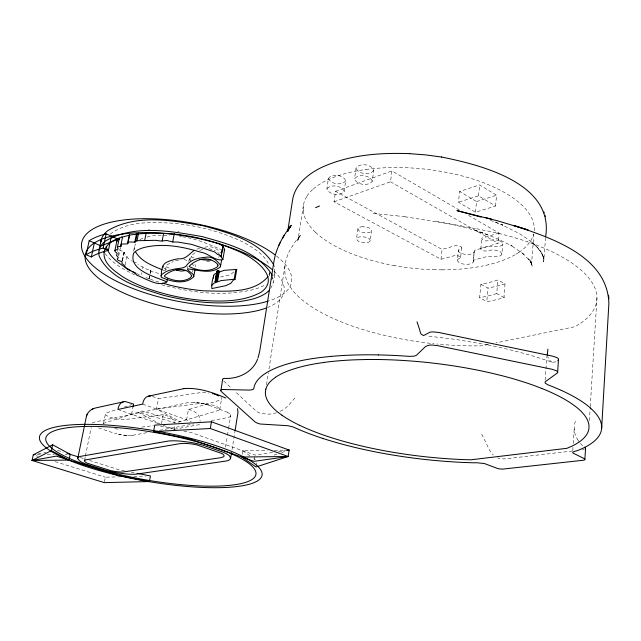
<?xml version="1.0" encoding="UTF-8"?>
<svg xmlns="http://www.w3.org/2000/svg" width="641" height="641" viewBox="0 0 641 641"><rect width="100%" height="100%" fill="white"/><g stroke="black" fill="none" stroke-linecap="round" stroke-linejoin="round"><path stroke-width="0.48" stroke-dasharray="3.21 2.4" d="M270.662 288.386C274.444 281.904 275.526 273.419 274.276 266.007M372.301 181.251C370.266 175.081 358.191 173.559 354.537 178.879C356.692 184.985 368.543 186.483 372.301 181.251L373.735 170.418C371.788 164.184 359.617 162.654 356.035 168.054L354.537 178.879M575.322 421.225C573.591 427.218 573.791 433.965 577.469 439.237M589.408 420.592L590.201 407.628M590.265 406.634L596.955 297.929L596.723 294.588A156.789 59.829 5.9 0 0 588.206 277.281A156.789 59.829 5.9 0 0 567.365 260.086L561.788 256.793A156.949 59.885 5.9 0 0 535.211 244.59L527.607 241.833M572.79 450.391L572.982 447.442M573.238 443.5L574.264 427.747M362.918 226.746A6.963 2.925 7.3 0 0 358.031 228.332L356.492 238.7C357.181 242.258 362.237 242.506 365.202 242.731A6.979 2.885 7.3 0 0 370.097 241.208L371.596 230.84C371.011 227.235 365.867 226.946 362.91 226.746M460.35 256.945L458.107 255.823A3.686 1.49 5.4 0 0 454.998 255.495L441 259.285L334.049 201.771L335.539 191.33L442.082 249.405L456.047 245.527A3.678 1.514 5.3 0 1 459.14 245.848L461.376 246.985A2.66 1.098 5.3 0 1 461.664 247.33L461.592 247.947A2.66 1.098 5.3 0 1 461.232 248.203L459.469 248.972L458.427 250.222L457.362 260.591L458.812 262.425A8.069 3.245 5.2 0 0 467.866 264.348L471.584 263.611L473.37 262.073L474.268 250.952L474.757 250.254L488.851 246.232L497.745 246.625A8.229 3.421 4.5 0 0 501.999 245.231C504.323 243.251 500.837 240.984 498.954 240.615M458.427 250.222L458.812 251.641L459.829 252.546A8.045 3.293 5.1 0 0 468.859 254.477L472.569 253.716L474.412 251.697M357.838 228.741C358.479 232.314 363.543 232.603 366.508 232.811A6.963 2.925 7.3 0 0 371.395 231.257L371.596 230.84M545.13 380.193L546.901 356.348M545.563 237.619L543.656 261.953L543.648 257.762L543.929 260.006L543.344 256.817L543.921 259.012L541.469 252.45L543.856 258.035L540.651 251.44L541.805 253.347L536.805 246.697L540.812 251.617L539.546 250.022M504.195 297.568L496.711 293.57L497.953 279.997A116.83 48.58 6.2 0 1 480.918 284.284L479.628 297.704L487.104 301.631A129.811 52.65 6.3 0 0 504.195 297.568A14.575 8.902 76.5 0 1 504.09 294.924L505.036 283.859L497.953 279.997M533.897 233.877L531.461 264.877L530.836 261.336L532.03 266.472M473.427 261.624L473.338 260.647L474.124 260.022L487.897 256.28L496.815 256.688A8.253 3.373 4.6 0 0 501.078 255.326L501.903 253.948L502.824 243.828M501.903 253.948L500.589 251.985L498.017 250.775A8.253 3.373 4.6 0 0 492.216 249.934L484.981 251.144L481.014 249.445A3.782 1.554 4.7 0 1 481.279 248.155L498.097 243.34L499.051 233.076L467.073 214.527M495.557 206.025L496.575 195.225L479.62 184.937L459.597 191.491L458.467 202.252L475.478 212.203L495.557 206.025L478.539 195.842L458.467 202.252M480.918 284.284L487.993 288.073L487.008 299.018A14.382 8.926 76.5 0 0 487.104 301.631M370.298 240.8C369.673 237.218 364.537 236.962 361.572 236.745A6.979 2.885 7.3 0 0 356.692 238.292L356.492 238.7M480.782 248.9L481.768 238.764M475.478 212.203L476.543 201.546L459.597 191.491M478.539 195.842L479.62 184.937M473.282 260.887L474.268 250.952M457.394 260.134L458.443 258.9L460.206 258.147A2.668 1.082 5.3 0 0 460.567 257.89L461.736 247.634M441 259.285L442.082 249.405M303.393 205.465L297.977 240.103L298.954 236.93L297.224 240.607L300.244 235.239L298.922 237.25L301.094 234.654L295.205 241.809L289.94 250.158A153.8 70.454 -11.7 0 0 287.953 254.357C284.836 261.929 283.659 270.526 286.054 278.474A145.499 66.424 -15.4 0 0 288.45 284.219L292.681 290.485A156.949 59.885 5.9 0 0 305.741 302.704L309.851 305.613A156.957 59.885 5.9 0 0 329.178 316.566L334.666 319.098A156.757 59.805 5.9 0 0 365.322 330.291A156.765 59.805 5.9 0 0 400.008 338.72L407.267 340.042A156.949 59.885 5.9 0 0 434.069 343.736M334.049 201.771L390.521 181.788L391.899 170.915L459.301 210.016M344.201 191.355L345.691 180.746C343.584 174.849 331.894 173.158 328.408 178.43L326.862 189.031C329.162 194.8 340.555 196.458 344.201 191.355C342.014 185.529 330.411 183.847 326.862 189.031M254.381 459.549L254.798 456.873M266.52 384.768L268.355 372.934M268.964 368.992L285.133 264.493M256.128 466.103L256.672 462.586M269.236 275.894L269.965 271.311L269.028 275.069M242.186 454.333L242.755 450.743L267.433 450.375M232.01 449.67L234.846 432.17M225.536 447.106L227.307 436.305M227.467 435.319L228.428 429.43M228.597 428.444L230.688 415.68A16.329 4.367 9.3 0 1 230.536 416.081M219.767 409.575L221.57 398.83M186.595 419.871L188.414 409.583L219.615 400.288A12.9 3.598 9.5 0 0 220.985 397.444M163.223 425.36L174.336 429.262L174.729 425.392M161.54 423.805L163.215 414.663C167.886 415.68 173.382 417.956 174.408 423.22M192.356 272.193L192.685 270.39M187.637 267.93L187.973 266.103M188.815 261.536L189.319 258.796L191.531 258.74M190.505 259.669L191.491 255.406L195.361 252.514M103.473 423.869A11.859 2.893 10.3 0 1 103.642 423.308L141.933 410.993L180.297 421.666L156.492 409.046L158.431 398.606L199.736 392.765A12.9 3.598 9.5 0 1 208.597 393.013M165.466 270.39L166.315 265.911L167.181 264.757L173.278 261.48M131.573 414.246L133.016 406.787M149 278.899L149.946 274.028M150.098 273.603L150.707 270.133C145.9 270.157 143.344 266.303 138.953 265.542M149.145 279.075L150.09 274.204M150.282 273.234L150.707 270.133M104.467 481.72L105.356 477.2L120.059 476.8M141.509 274.644L141.893 272.689M142.663 268.779L143.047 266.824M103.497 423.581L105.453 413.782M133.48 251.136L135.379 243.9M121.99 260.831L124.21 252.105L120.788 250.591A4.407 1.635 11.9 0 1 119.603 249.742M122.319 260.847L124.162 251.793M122.543 260.262L124.21 252.105M84.644 459.797L85.237 456.857M85.437 455.879L91.198 427.491M125.195 264.845L126.966 256.456L123.657 252.69M117.591 251.568L117.968 249.734M118 255.286L119.122 249.83M118.737 255.847L120.42 247.642L119.699 248.428A4.407 1.635 11.9 0 0 119.306 248.916M345.691 180.746C342.11 185.922 330.628 184.263 328.408 178.43M274.813 272.449L273.395 276.864L271.071 279.989M373.735 170.418C370.041 175.73 358.103 174.224 356.035 168.054M126.966 256.456L127.086 257.482L131.397 260.31M150.851 270.31L150.98 271.111L152.061 271.728L160.587 273.907M294.932 397.965L288.706 405.088A25.88 22.988 -45.2 0 1 282.32 410.2L279.885 411.498M233.701 271.992L230.464 274.765L218.645 277.457M218.381 257.418L219.446 256.384M110.284 234.085C128.264 220.736 152.366 222.042 173.583 223.292C197.612 225.576 221.385 231.657 243.171 242.13C253.339 247.779 264.404 254.261 269.236 265.39M579.095 324.258L575.137 326.646L496.134 342.847M556.067 361.804L552.149 362.293C530.828 354.737 508.866 349.113 486.695 344.674L487.689 344.866L455.991 339.45L426.521 335.884M335.539 191.33L391.899 170.915M196.803 249.253L199.639 248.267M199.68 250.423L203.429 249.141M273.995 455.118L276.832 454.173M281.567 452.586L287.256 450.687M106.743 412.812L116.91 409.487M124.298 407.075L131.693 404.655M476.543 201.546L496.575 195.225M276.503 412.812L269.516 414.182L261.953 413.637A7.299 2.003 8.7 0 1 259.204 412.884L256.825 411.626L234.662 391.162M499.051 233.076L482.272 238.011A3.766 1.578 4.7 0 0 481.992 239.317L485.95 241.032L493.161 239.774A8.229 3.421 4.5 0 1 498.962 240.623M147.005 237.01L154.665 235.519L169.488 235.223M175.442 260.839L180.914 259.629M488.33 344.449L481.503 345.852L474.156 345.9A156.949 59.885 5.9 0 1 444.357 344.674L436.906 344.009M146.805 432.691L132.655 435.319M159.545 430.311L193.846 423.909M211.482 420.616L227.643 417.595A16.025 4.287 9.3 0 0 229.526 416.954A16.249 4.343 9.3 0 0 230.247 416.458A15.881 4.247 9.3 0 0 229.991 414.126A16.321 4.367 9.3 0 0 229.462 413.613A15.881 4.247 9.3 0 0 228.781 413.125A16.249 4.343 9.3 0 0 227.507 412.387M38.14 453.956L45.928 452.514M174.336 429.262L199.688 424.574L197.821 423.901M582.389 449.83L583.27 449.694A7.684 2.059 4.8 0 0 584.015 449.525M272.601 452.498L255.078 455.086L191.531 432.675L183.791 431.081M278.442 451.633L287.2 450.343M156.492 409.046L200.945 403.349A12.924 3.493 9.4 0 1 205.873 403.694M163.215 414.663L125.876 419.446A11.842 2.973 10.4 0 1 112.872 418.068L111.927 417.796A11.818 3.229 9.5 0 1 109.355 416.906L108.609 416.594A11.842 2.973 10.4 0 1 106.71 412.804M141.693 427.082L153.503 425.656M572.493 450.992L505.292 458.852A7.187 1.867 5.8 0 1 500.156 458.579L497.496 457.962M204.695 247.266C210.865 245.455 217.123 248.035 220.704 253.051M120.997 236.217L122.086 236.144M209.815 261.199L205.32 261.224M133.785 476.423L145.547 476.103M274.34 450.27L284.211 450.126M37.266 454.806L40.263 454.765M47.25 454.661L54.237 454.565M65.214 454.405L67.209 454.381M177.741 231.529L179.127 231.569M148.159 229.903L149.714 229.951M373.102 213.477L396.154 215.672M404.92 216.754L461.288 225.792M205.873 403.694L212.203 404.96A12.9 3.485 9.4 0 1 217.219 406.835L219.671 408.846A12.924 3.493 9.4 0 1 219.358 410.208L175.698 422.98L138.095 412.203L161.372 424.711M114.675 428.637L116.999 429.005A11.859 2.893 10.3 0 0 120.316 429.302M435.96 221.345C454.309 224.414 472.449 228.917 489.852 235.503M183.871 259.276L188.334 261.103M179.616 236.297L181.467 236.649M182.397 236.817C196.138 238.612 208.806 244.333 221.409 249.702M124.61 470.879L118.873 469.741L89.652 460.494M131.309 472.193L134.177 472.762M476.608 228.725L494.219 232.379A156.957 59.885 5.9 0 1 527.631 241.825M160.571 426.305L176.051 429.486M208.886 248.572L213.902 250.158A17.804 6.811 10.5 0 1 215.288 250.871M161.66 284.772C191.395 292.665 223.34 296.935 253.612 289.508A85.373 32.17 10.6 0 0 266.167 284.219M133.264 261.8L137.038 263.026L138.28 264.957M36.12 455.743L38.019 456.328M55.086 461.624L105.356 477.2M57.602 450.351L63.259 452.137M80.229 457.506L83.995 458.7M150.475 279.316L158.768 282.064M482.913 232.979L476.151 230.72L495.637 237.907L512.175 246.088L510.484 245.102L524.034 254.373L522.239 252.915L529.947 260.775L528.513 258.756L532.206 264.949L529.434 259.677L530.596 261.857M98.586 427.916L113.641 432.979A14.687 3.534 10.2 0 0 116.902 433.885M117.944 409.463L158.575 423.725M163.151 270.101L165.009 270.766M142.711 404.094L191.274 421.546M209.006 405.32L225.392 411.426A16.025 4.287 9.3 0 1 227.515 412.403M194.063 257.986L191.763 256.993L191.178 255.999M152.326 396.37L158.431 398.606M188.414 409.583C194.367 410.336 200.401 414.751 200.096 421.233M490.445 220.296L502.704 225.119L502.007 224.831L519.899 233.893L528.416 239.542L536.245 246.168L531.237 241.625L538.095 248.267M148.864 278.715L143.84 276.76M166.62 269.396L164.08 268.355M495.269 222.05L502.704 225.119M552.149 362.293L549.337 360.138L547.582 356.516M169.112 268.194L166.732 266.896L166.315 265.911M136.773 273.611L139.353 274.869M134.682 274.909C123.841 269.484 112.528 263.555 105.148 253.62M390.521 181.788L498.097 243.34M242.755 450.743L249.854 455.783M253.788 458.579L255.366 459.701M131.838 260.999L132.383 261.44M191.218 261.256L189.432 259.789L189.319 258.796M223.773 381.115L231.032 387.813M582.669 445.679L581.275 444.357A26.401 15.352 80.2 0 1 577.469 439.237M219.783 254.966L218.757 253.395A17.804 6.811 10.5 0 0 217.171 252.057M192.14 263.595L193.51 265.871M481.744 434.133L489.564 450.246A24.775 15.584 80.8 0 0 493.314 455.022M531.333 263.491L530.187 260.47L532.19 265.775L530.836 261.336M194.952 264.38L195.545 266.792M272.665 276.175L273.226 282.513M134.402 246.553L134.666 249.67M460.719 257.586L460.639 257.265A2.668 1.082 5.3 0 0 460.35 256.977M596.955 297.929A156.949 59.885 5.9 0 1 593.245 310.597L591.218 313.545A156.949 59.885 5.9 0 1 579.103 324.258M461.159 225.928A148.015 14.535 10.2 0 1 476.319 228.829M396.298 215.769A155.066 23.677 10.2 0 1 405.048 216.842M505.036 283.859A128.569 53.499 6.2 0 1 487.993 288.073M315.5 232.29A116.269 50.022 6.1 0 1 306.759 221.417A115.268 49.581 6.1 0 1 305.204 218.252A116.622 50.174 6.1 0 1 303.674 213.437M315.524 232.314A115.236 49.557 6.1 0 0 318.881 235.295A116.654 50.19 6.1 0 0 324.594 239.63A116.269 50.022 6.1 0 0 351.34 253.604A116.662 50.206 6.1 0 0 359.962 256.793A115.22 49.541 6.1 0 0 365.931 258.74A116.333 50.054 6.1 0 0 388.117 264.413M303.69 213.485A115.268 49.581 6.1 0 1 303.233 210.288M306.991 196.114A116.622 50.174 6.1 0 1 310.404 191.723M303.217 210.232A116.133 49.958 6.1 0 1 303.69 203.886A116.566 50.142 6.1 0 1 305.3 199.231A115.284 49.605 6.1 0 1 306.975 196.218M310.356 191.867A115.284 49.605 6.1 0 1 313.225 189.071M365.915 169.48A115.324 49.637 6.1 0 1 376.812 168.303A116.582 50.134 6.1 0 1 388.23 167.654A115.34 49.645 6.1 0 1 396.034 167.525A116.085 49.942 6.1 0 1 432.154 170.025A116.582 50.134 6.1 0 1 444.101 171.948A115.34 49.645 6.1 0 1 451.905 173.511A116.133 49.958 6.1 0 1 467.017 177.253A116.085 49.942 6.1 0 1 484.42 183.11A116.566 50.134 6.1 0 1 493.907 187.116A116.245 50.006 6.1 0 1 520.845 204.086M313.257 189.031A116.309 50.03 6.1 0 1 326.998 180.209A115.316 49.629 6.1 0 1 331.926 178.038A116.59 50.142 6.1 0 1 337.278 176.027A115.324 49.629 6.1 0 1 343.015 174.216M343.087 174.192A116.309 50.03 6.1 0 1 365.979 169.456M520.869 204.11A116.574 50.142 6.1 0 1 525.804 209.142A116.085 49.942 6.1 0 1 533.857 224.374A115.292 49.597 6.1 0 1 534.225 227.667M518.898 252.362A116.63 50.182 6.1 0 0 523.857 248.604A115.268 49.573 6.1 0 0 526.654 245.936A116.309 50.038 6.1 0 0 533.104 235.672A115.308 49.597 6.1 0 0 533.568 234.109M534.282 227.563A116.63 50.182 6.1 0 1 534.193 230.824M518.954 252.322A115.268 49.573 6.1 0 1 515.188 254.645M442.106 269.837A115.228 49.541 6.1 0 1 435.391 269.765M442.002 269.845A116.646 50.206 6.1 0 0 451.953 269.613A115.228 49.541 6.1 0 0 461.664 268.98A116.325 50.046 6.1 0 0 482.961 265.959M515.14 254.685A116.325 50.046 6.1 0 1 499.323 261.616A115.244 49.557 6.1 0 1 494.147 263.227A116.638 50.198 6.1 0 1 488.698 264.669M488.795 264.645A115.244 49.557 6.1 0 1 483.13 265.911M435.287 269.773A116.141 49.966 6.1 0 1 421.722 269.1A116.59 50.174 6.1 0 1 411.522 268.13A115.22 49.533 6.1 0 1 404.767 267.281A116.59 50.174 6.1 0 1 394.648 265.67M394.824 265.695A115.22 49.533 6.1 0 1 388.23 264.429M496.711 293.57A117.327 47.546 6.3 0 1 479.628 297.704M132.655 435.319A14.687 3.534 10.2 0 1 130.732 435.503A14.895 3.59 10.2 0 1 116.726 433.869M126.525 435.431A14.535 3.501 10.2 0 1 119.002 434.366M129.033 435.535A14.551 3.501 10.2 0 1 127.815 435.503M92.232 423.084A15.039 3.638 10.4 0 1 92.785 422.659A14.831 3.59 10.4 0 1 93.995 422.211L187.452 402.732A16.185 4.359 9.5 0 1 190.353 402.436A16.41 4.423 9.5 0 1 192.388 402.412A16.041 4.319 9.5 0 1 200.777 403.237M206.194 404.447A16.185 4.359 9.5 0 1 208.942 405.312M193.838 402.452A16.482 4.439 9.5 0 1 195.353 402.548M196.899 402.684A16.41 4.423 9.5 0 1 199.279 402.989M204.078 403.894A16.41 4.423 9.5 0 1 206.33 404.471M230.383 414.567A16.249 4.343 9.3 0 1 230.68 415.256M200.865 403.245A16.482 4.439 9.5 0 1 202.452 403.55A16.041 4.327 9.5 0 1 204.006 403.886M276.471 256.007A106.759 39.758 10.7 0 1 269.236 300.781M273.891 271.111A101.102 36.833 10.6 0 1 267.481 307.52M139.978 239.63A49.653 18.749 10.8 0 1 143.384 238.107"/><path stroke-width="0.96" d="M601.651 428.284L608.87 303.65C607.748 256.184 550.899 237.819 513.737 225.456L528.168 230.023L497.2 220.712L456.929 210.609L481.119 217.107M230.592 458.411L229.662 456.096A29.206 6.883 9.3 0 0 223.164 452.209L203.117 445.239A29.446 6.987 9.4 0 0 189.76 442.266L180.546 441.128A29.446 6.987 9.4 0 0 168.663 440.992L80.037 456.448A27.186 5.849 10.1 0 0 77.841 458.812L79.652 460.935A27.186 5.849 10.1 0 0 86.719 464.388L105.813 470.382A26.962 5.777 10 0 0 117.736 472.914L125.756 473.923A26.962 5.777 10 0 0 136.004 474.196L226.786 460.927A29.206 6.883 9.3 0 0 230.592 458.411L231.537 452.586M584.856 459.445L585.553 448.5L584.656 447.202M561.276 390.393A175.057 50.559 6.6 0 0 547.646 384.704L545.122 383.038L545.211 381.772L557.622 372.806L558.479 358.952A9.383 3.109 4.4 0 0 556.997 357.622L552.903 356.22L438.708 332.463L433.428 331.918A9.383 3.245 6.1 0 0 429.903 332.222L423.573 335.58L421.217 334.201A33.108 8.189 -77.8 0 1 419.727 329.939L417.027 321.83M545.643 236.649C554.249 182.957 480.165 164.833 441.561 157.029L441.417 157.013M217.283 272.745L214.182 274.308C212.588 278.715 211.41 283.795 211.826 288.578L225.736 285.678L230.848 283.29L233.292 280.149L235.031 279.42L236.729 269.42L224.278 270.318L218.934 272.169M213.485 275.566L213.493 278.122M166.876 281.864C161.396 285.373 154.024 282.977 148.768 280.413C145.491 279.468 140.956 276.535 137.014 275.326C134.145 271.327 128.681 270.879 125.083 267.361L124.819 265.719L121.91 263.523L122.135 261.76L118.745 260.567A4.423 1.611 11.8 0 1 117.64 258.443L118.369 257.666L116.494 255.334L117.207 253.403L115.059 251.52L114.883 250.591L118.12 248.916L117.367 247.418L117.808 246.809L121.285 246.256L121.021 244.646L121.622 244.101L127.615 243.86L127.783 242.506L128.673 241.986L134.81 242.106L137.014 240.72L155.707 240.319L160.811 241.04L166.852 240.487L172.709 241.986L177.845 242.05L191.635 244.397L214.839 252.041L217.283 254.197L220.72 255.871L222.828 259.669C215.16 261.384 208.133 252.995 200.561 252.177C182.509 246.561 162.782 242.915 144.081 247.506A49.806 18.421 10.7 0 0 133.665 253.163C128 270.278 155.651 276.848 166.876 281.864L167.429 278.939M558.615 359.401L557.87 360.651M288.21 456.488L241.761 457.033L255.991 466.977L288.21 456.488L289.147 450.054L211.458 421.802L154.761 425.111L153.568 431.593L190.401 439.133L254.108 461.336L288.21 456.488L210.328 428.508L153.568 431.593M287.737 231.217L292.6 199.808C295.052 184.464 308.337 173.807 321.59 167.453C349 154.793 379.977 152.518 409.775 153.672M234.999 431.201L237.987 412.403L237.539 408.637M265.454 391.667L265.879 389.127M211.754 285.397L213.974 283.21L221.137 280.574L234.181 279.252L235.872 269.244M210.328 428.508L211.458 421.802M322.808 438.42A175.137 50.583 6.6 0 1 298.986 429.558L292.889 426.882L287.969 425.72L260.342 424.022A7.323 1.947 8.7 0 1 257.586 423.268L255.19 422.034L220.865 391.13L222.683 379.087A7.828 2.292 9.3 0 1 224.005 378.382C237.611 379.312 252.474 372.693 257.53 359.297M217.587 271.864L216.754 271.728L215.208 281.72L217.668 281.014L216.594 280.47L218.333 270.534L217.227 270.526L215.488 280.454L216.979 280.974L218.709 271.047L217.227 270.526M221.049 256.737L222.908 246.208L218.421 243.187M221.097 256.552L222.908 246.208M217.603 280.918L219.334 270.999L218.333 270.534M194.199 250.343C189.183 253.988 185.594 259.725 178.31 258.756A49.822 18.228 10.2 0 0 167.926 261.704C161.364 263.683 161.372 271.72 161.22 277.241C170.738 281.615 185.369 285.157 193.742 276.72L193.141 274.34L187.589 269.813L187.476 268.843C198.277 269.885 211.041 274.781 220.44 266.768L221.562 260.294M222.828 259.669L224.622 249.365L222.852 246.384M215.208 281.72L216.946 271.816M193.742 276.72L195.056 269.5M52.658 444.798L51.408 450.647L32.05 460.478L69.012 460.07L70.206 454.333L52.658 444.798L33.276 454.862L32.05 460.478L104.291 482.625L149.417 481.551L150.443 475.967L137.054 473.33M172.709 241.986L174.328 233.436M162.149 241.024L163.615 233.436M133.016 406.787L133.536 404.054L125.091 401.49L95.846 407.9C91.375 408.822 87.136 412.115 86.319 416.786L77.793 458.339M144.626 240.639L146.204 232.923M137.014 240.72L138.528 233.18M134.81 242.106L136.509 233.645M135.547 241.865L137.254 233.404M127.607 243.067L129.322 234.638M127.928 243.652L128.496 240.84M128.873 238.973L129.634 235.231M120.62 246.424L122.527 237.13M114.883 250.591L116.974 240.455L119.41 239.101M117.367 247.418L119.282 238.148M89.163 240.712L101.03 245.944L118.104 239.205L106.142 233.837A107.087 39.029 10.6 0 0 89.163 240.712L86.15 254.725L91.359 256.977A101.518 35.944 10.5 0 1 108.393 250.383L111.358 236.176M86.15 254.725A107.528 38.083 10.5 0 1 103.145 248.075L106.142 233.837M99.107 250.142L101.238 240.046M91.359 256.977L94.339 242.995M287.793 231.369L288.226 229.879M547.903 349.185L547.246 355.146M257.978 358.135L259.693 351.452L273.811 262.393C275.79 248.596 282.753 236.12 291.278 225.32L287.681 230.952L289.9 226.842M87 414.567L86.567 415.753M278.819 245.447L280.125 242.594M220.68 390.473L220.816 390.169A7.852 2.235 9.2 0 1 222.147 389.488L249.686 390.081L252.891 389.576L253.78 388.71A174.793 50.479 6.6 0 1 255.43 383.51A175.113 50.567 6.6 0 1 272.553 369.488L277.208 367.477A175.113 50.567 6.6 0 1 323.312 357.181L331.629 356.348M160.963 275.918L161.7 274.476L166.035 271.632A49.966 17.908 10.1 0 1 176.435 268.771C180.337 268.194 185.666 268.395 187.557 264.164C192.052 259.196 199.111 257.89 205.497 257.273C211.81 255.831 216.834 260.446 220.368 264.957L220.44 266.768M215.015 281.631L216.979 280.974M284.155 235.359L282.473 238.22M268.058 276.503C253.331 294.307 224.646 291.022 204.07 290.846A82.993 31.281 10.7 0 1 169.985 285.189L162.51 283.106M289.267 228.1L290.205 226.81M275.51 377.285L272.569 379.512A162.814 46.969 6.6 0 0 265.831 389.119M223.917 249.806L224.622 249.365M91.887 409.383L93.354 408.686M315.588 207.676L319.538 205.993M184.44 388.534L148.295 396.186C144.834 397.14 143.031 400.761 142.711 404.094L117.944 409.463C118.281 406.17 120.099 402.644 123.505 401.723M185.722 270.502L181.531 271.079L176.355 270.262M148.295 396.186L150.707 395.994M33.276 454.862L35.223 454.501M32.05 460.478L56.384 456.112L117.792 475.342L149.417 481.551M235.976 269.549L236.729 269.42M324.266 362.413L316.983 363.503A163.062 47.033 6.6 0 0 297.817 367.702L292.36 369.384A162.814 46.969 6.6 0 0 275.462 377.277M287.2 450.343L289.147 450.054L287.176 450.086M210.857 259.901L208.181 260.262L199.295 259.389M185.241 388.494C199.391 387.749 213.124 392.54 225.92 398.077M183.783 388.574L185.842 388.454M215.488 280.454L216.594 280.47M366.211 359.529L357.173 359.745A162.814 46.969 6.6 0 0 324.242 362.389M409.639 153.664L425.64 154.89L441.561 157.029M234.181 279.252L235.031 279.42M485.189 217.499L491.343 219.126M214.358 394.255L215.376 394.576M67.033 453.331L78.338 456.913M541.829 388.47L534.65 385.73A162.814 46.969 6.6 0 0 501.951 375.698L492.961 373.495A162.814 46.969 6.6 0 0 414.551 361.276L404.591 360.554A162.814 46.969 6.6 0 0 366.195 359.513M162.229 269.725C152.278 265.59 141.156 261.528 135.435 251.681M103.145 248.075L108.393 250.383M299.531 425.263L304.707 427.659A162.814 46.969 6.6 0 0 328.096 436.609L334.602 438.684A163.11 47.065 6.6 0 0 355.146 444.413L362.341 446.152A162.814 46.969 6.6 0 0 392.364 452.185L400.12 453.443A162.814 46.969 6.6 0 0 431.577 457.41L439.486 458.123A162.349 46.817 6.6 0 0 462.994 459.573L470.758 459.821L566.924 448.307L571.075 446.537A162.397 46.841 6.6 0 0 581.107 440.567L583.606 438.356A162.814 46.969 6.6 0 0 588.919 428.573L589.007 425.912A162.814 46.969 6.6 0 0 584.087 414.679L581.507 411.762A163.054 47.033 6.6 0 0 570.53 402.909L565.795 399.96A162.814 46.969 6.6 0 0 541.813 388.454M218.813 395.954L218.06 395.593A12.876 3.325 10.4 0 0 216.329 394.904M132.471 271.512L135.908 273.194M51.408 450.647L69.012 460.07M130.748 270.59C120.877 264.901 109.779 258.051 106.15 246.585M278.514 412.644L282.008 415.24M590.641 408.245L593.758 411.226A175.057 50.559 6.6 0 1 577.605 450.519A15.801 4.239 5 0 1 574.969 451.224L572.83 452.081L572.798 452.963L584.736 458.86A7.708 2.011 4.9 0 1 583.879 460.19L502.592 469.124A7.211 1.819 5.9 0 1 497.624 468.515L484.412 463.531L476.656 462.73A14.543 3.734 6.2 0 1 473.05 462.778L465.294 462.514A175.137 50.583 6.6 0 1 433.909 460.374A175.289 50.631 6.6 0 1 322.735 438.404M272.273 275.366C257.946 251.184 227.347 243.724 202.059 236.577C170.947 231.169 134.746 224.278 105.821 240.792A91.094 33.661 10.6 0 0 99.163 256.031C110.412 279.925 140.395 288.113 163.872 295.405C192.508 302.336 223.012 306.198 252.025 299.227A85.63 31.617 10.6 0 0 268.924 290.685M222.723 380.073L222.539 379.392M273.883 265.182C259.853 240.8 229.262 233.116 203.99 225.944C172.95 220.504 136.693 213.709 107.976 230.52A90.822 34.245 10.6 0 0 100.957 242.002M543.88 212.011L544.201 212.956M545.058 215.464L545.379 216.418M557.686 372.373L557.55 371.932A9.415 3.037 4.5 0 0 556.059 370.626L551.941 369.248L437.306 345.587L432.002 345.026A9.415 3.165 6.2 0 0 428.468 345.307L425.52 346.517L416.338 355.394L413.846 356.188L408.918 356.348A174.969 50.535 6.6 0 0 378.246 354.914M162.846 266.079L163.094 267.425M116.974 240.455L117.151 241.401M608.926 298.722L608.549 295.317M299.475 425.247A162.814 46.969 6.6 0 1 281.96 415.224M278.458 412.628A162.814 46.969 6.6 0 1 265.406 391.659M331.669 356.34A175.113 50.567 6.6 0 1 378.294 354.898M561.348 390.377A175.113 50.567 6.6 0 1 590.73 408.237M585.553 448.5A7.684 2.059 4.8 0 1 585.105 449.069M212.508 393.766A12.9 3.598 9.5 0 1 213.141 393.927M268.299 301.078A106.759 39.758 10.7 0 1 112.207 278.979A106.759 39.758 10.7 0 1 120.468 220.424A106.759 39.758 10.7 0 1 274.837 254.741M265.799 308.161A101.102 36.833 10.6 0 1 115.204 288.883A101.102 36.833 10.6 0 1 124.747 233.781A101.102 36.833 10.6 0 1 272.441 269.813M104.05 252.602C103.177 263.788 114.755 271.159 122.751 276.808C136.725 285.381 152.382 290.694 168.19 294.724A83.242 30.744 10.6 0 0 202.372 300.389C222.074 301.695 243.324 301.903 261.143 292.176C280.99 277.681 254.846 258.836 241.401 252.602C207.171 236.962 168.351 229.478 130.868 234.87C120.628 237.41 106.326 240.327 104.05 252.602M217.996 265.158L217.668 266.56C209.863 272.553 197.716 270.887 189.432 266.608L189.327 266.087C194.856 260.494 204.487 256.52 212.083 260.414A17.86 6.69 10.4 0 1 216.97 263.619L217.996 265.158M191.699 275.806L190.345 277.801C182.517 282.889 172.573 280.774 164.857 276.736L164.441 275.766C171.508 269.212 185.866 265.574 191.699 275.806M289.379 227.875L287.577 230.319L289.716 227.435L289.379 227.875M85.085 459.99L84.748 460.222A15.064 3.229 10.2 0 0 87.264 463.235L110.773 470.63A14.919 3.173 10 0 0 122.303 472.088L220.568 457.722L223.34 456.889A16.289 3.854 9.2 0 0 221.93 453.54L197.308 445.006A16.458 3.926 9.4 0 0 184.159 443.388L179.712 443.684L85.085 459.99M83.386 465.63A112.928 25.552 9.8 0 0 261.32 477.289A112.928 25.552 9.8 0 0 107.816 425.095A112.928 25.552 9.8 0 0 83.386 465.63M87.609 465.462A106.614 24.118 9.8 0 0 255.262 476.247A106.614 24.118 9.8 0 0 109.835 427.05A106.614 24.118 9.8 0 0 87.609 465.462"/></g></svg>
